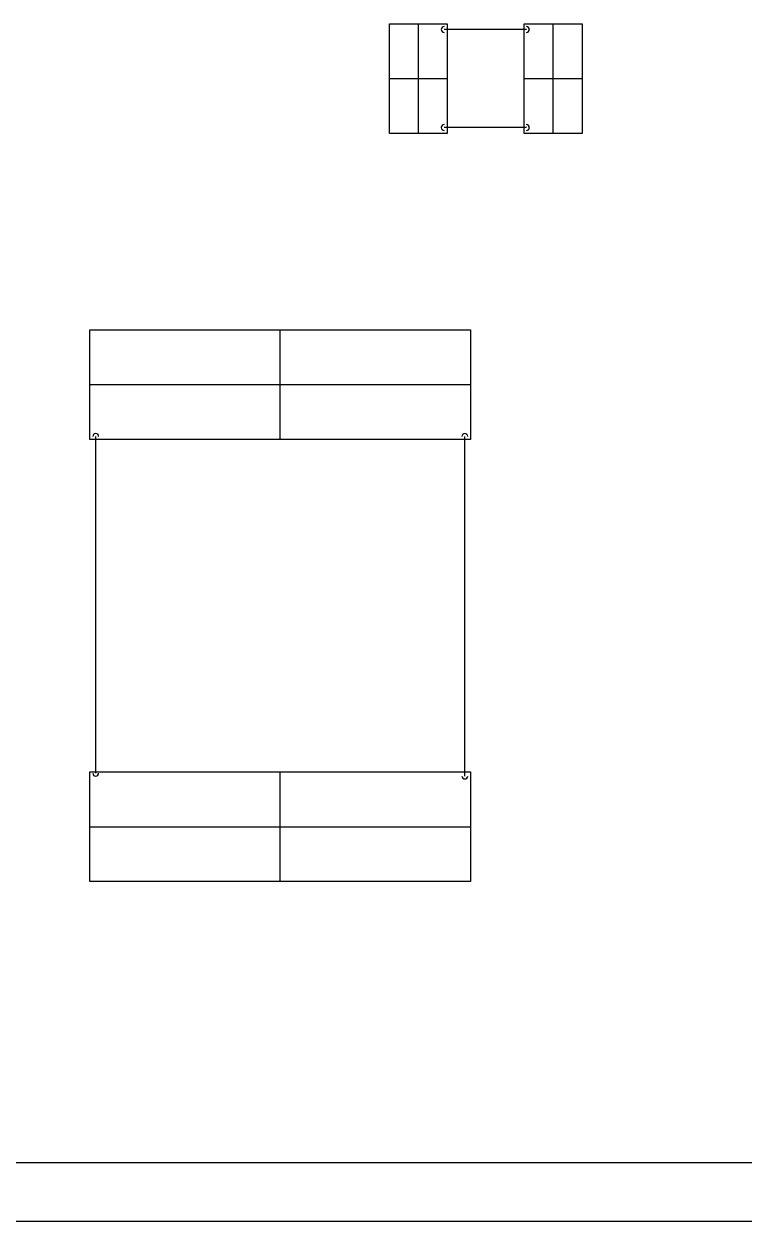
# Model space of a CAD drawing. Header units: inches. Extents: x 0 to 2.1, y -0.07 to 2.7.
# Drawn here: x 1.0925 to 1.3383, y 0 to 0.4089 of the extents above; entities that cross this region are included whole.
import ezdxf

# ---------------------------------------------------------------- set-up
doc = ezdxf.new("R2010")
doc.units = ezdxf.units.IN
doc.header["$LTSCALE"] = 0.03937
doc.header["$MEASUREMENT"] = 0
for name, color, linetype, true_color in [('freetronics11$components$ghosts', 9, 'Continuous', 0xbebebe), ('freetronics11$dxf$0', 18, 'Continuous', 0x000000), ('freetronics11$pcb', 96, 'Continuous', 0x007f00), ('freetronics11$screen', 52, 'Continuous', 0xd7d71f)]:
    doc.layers.add(name, color=color, linetype=linetype, true_color=true_color)

# ---------------------------------------------------------------- blocks, each defined once
blk = doc.blocks.new('RECT')
at = {"layer": 'freetronics11$dxf$0', "color": 0, "linetype": 'ByBlock', "lineweight": -2}
for p, q in [((0.5, 0.5), (-0.5, 0.5)), ((-0.5, 0.5), (-0.5, -0.5)), ((0, -0.5), (0, 0.5)), ((0.5, -0.5), (0.5, 0.5)), ((-0.5, 0), (0.5, 0)), ((-0.5, -0.5), (0.5, -0.5))]:
    blk.add_line(p, q, dxfattribs=at)

msp = doc.modelspace()

# ---------------------------------------------------------------- linework, layer by layer
at = {"layer": 'freetronics11$components$ghosts'}
for p, q in [((1.26402, 0.40701, -0.06457), (1.23598, 0.40701, -0.06457)), ((1.26402, 0.3735, -0.06457), (1.23598, 0.3735, -0.06457)), ((1.117, 0.153, -0.06457), (1.117, 0.268, -0.06457)), ((1.243, 0.152, -0.06457), (1.243, 0.268, -0.06457))]:
    msp.add_line(p, q, dxfattribs=at)
for centre, start, end in [((1.23598, 0.40701, -0.06457), 90, 270), ((1.26402, 0.40701, -0.06457), 270, 90), ((1.23598, 0.3735, -0.06457), 90, 270), ((1.26402, 0.3735, -0.06457), 270, 90), ((1.117, 0.268, -0.06457), 0, 180), ((1.243, 0.268, -0.06457), 0, 180), ((1.117, 0.153, -0.06457), 180, 0), ((1.243, 0.152, -0.06457), 180, 0)]:
    msp.add_arc(centre, 0.001, start, end, dxfattribs=at)
at = {"layer": 'freetronics11$pcb'}
for p, q in [((0.1, 0, -0.063), (2, 0, -0.063)), ((0.1, 0), (2, 0))]:
    msp.add_line(p, q, dxfattribs=at)
at = {"layer": 'freetronics11$screen'}
msp.add_line((0.1, 0.02, -0.0642), (1.89, 0.02, -0.0642), dxfattribs=at)

# ---------------------------------------------------------------- block references
at = {"layer": 'freetronics11$components$ghosts', "extrusion": (0, 0, -1)}
for p, xscale, yscale, rotation in [((-1.22716, 0.3902, 0.06457), 0.019689, 0.037402, 360), ((-1.27316, 0.3902, 0.06457), 0.019689, 0.037402, 360), ((-1.17996, 0.2857, 0.06457), 0.037402, 0.129921, 90), ((-1.17996, 0.1347, 0.06457), 0.037402, 0.129921, 90)]:
    msp.add_blockref('RECT', p, dxfattribs=dict(at, xscale=xscale, yscale=yscale, rotation=rotation))

doc.saveas('drawing.dxf')
